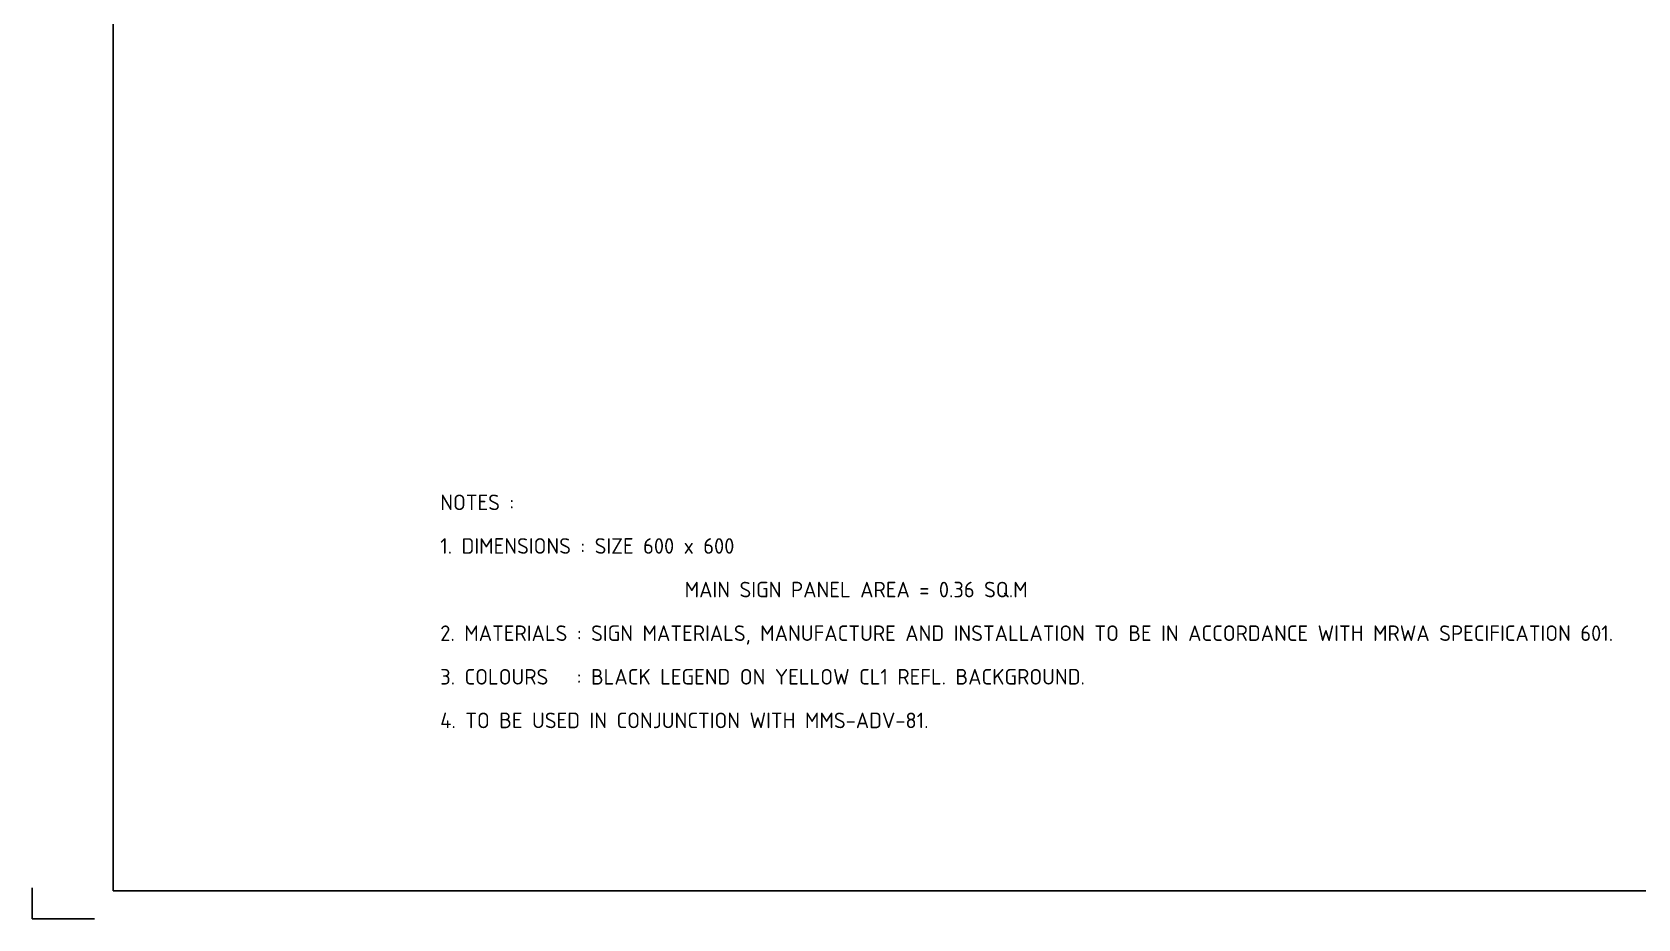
# Model space of a CAD drawing. Extents: x 0 to 420, y 0 to 297.
# Drawn here: x 0 to 257.7, y 0 to 142.3 of the extents above; entities that cross this region are included whole.
import ezdxf
from ezdxf.enums import TextEntityAlignment as Align

# ---------------------------------------------------------------- set-up
doc = ezdxf.new("R2010")
doc.units = 0
doc.header["$LTSCALE"] = 0.3
doc.header["$MEASUREMENT"] = 0
doc.layers.get('0').update_dxf_attribs({"linetype": 'CONTINUOUS'})
for name, color, linetype in [('NOTES', 1, 'CONTINUOUS'), ('TBLK18', 4, 'CONTINUOUS'), ('TBLK25', 1, 'CONTINUOUS'), ('TBLK35', 3, 'CONTINUOUS'), ('TBLK50', 7, 'CONTINUOUS')]:
    doc.layers.add(name, color=color, linetype=linetype)
doc.styles.add('iso', font='iso3098b.shx')

# ---------------------------------------------------------------- blocks, each defined once
blk = doc.blocks.new('A3BBLK')
at = {"layer": 'TBLK25'}
for p, q in [((0, 5), (0, 0)), ((0, 0), (10, 0))]:
    blk.add_line(p, q, dxfattribs=at)
at = {"layer": 'TBLK50'}
for p, q in [((13, 292.5), (13, 4.5)), ((13, 4.5), (415.5, 4.5))]:
    blk.add_line(p, q, dxfattribs=at)
blk = doc.blocks.new('a3_in_vtblk std dwg')
blk.add_blockref('A3BBLK', (0, 0))
at = {"layer": 'TBLK18', "style": 'iso'}
blk.add_attdef('MR_DIRECTORATE', text='', height=1.5, dxfattribs=at).set_placement((381.5, 68.12), align=Align.CENTER)
for tag, p in [('STREET_NAME', (355.51, 62.1)), ('SUBURB_POSTCODE', (388.49, 62.1)), ('TELEPHONE_NO.', (368.31, 59.84)), ('FAX_NO.', (393.56, 59.84))]:
    blk.add_attdef(tag, p, '', height=1.5, dxfattribs=at)
at = {"layer": 'TBLK25', "style": 'iso'}
for tag, height, p in [('MR_BRANCH', 2, (381.5, 65.2)), ('ROAD_SECTION', 1.75, (384.5, 29.16)), ('SLK', 1.75, (384.5, 26.11)), ('CHAINAGE', 1.75, (384.5, 19.21))]:
    blk.add_attdef(tag, text='', height=height, dxfattribs=at).set_placement(p, align=Align.CENTER)
for tag, p, height in [('FILE_NUMBER', (371.77, 54.24), 2.5), ('DESIGNED_/_DRAWN', (371.77, 49.49), 2), ('VERIFIED', (371.77, 44.49), 2), ('APPROVED', (371.77, 39.49), 2), ('LOCAL_AUTHORITY', (370.48, 16.73), 1.25)]:
    blk.add_attdef(tag, p, '', height=height, dxfattribs=at)
at = {"layer": 'TBLK35', "style": 'iso', "width": 0.9}
for tag, p in [('ROAD_PROJECT&NUMBER', (384.5, 32.23)), ('DRAWING_DESCRIPTION', (384.5, 22.29))]:
    blk.add_attdef(tag, text='', height=2.5, dxfattribs=at).set_placement(p, align=Align.CENTER)
at = {"layer": 'TBLK50', "style": 'iso'}
blk.add_attdef('MRWA_DRG_NUMBER', (356.29, 6.08), '', height=5, dxfattribs=at)

msp = doc.modelspace()

# ---------------------------------------------------------------- block references
msp.add_blockref('a3_in_vtblk std dwg', (0, 0))

# ---------------------------------------------------------------- texts
at = {"layer": 'NOTES', "style": 'iso'}
for s, p in [('NOTES :', (65.487803, 65.611731)), ('1. DIMENSIONS : SIZE 600 x 600', (65.487803, 58.611731)), ('0.36 SQ.M', (145.487803, 51.611731)), ('2. MATERIALS : SIGN MATERIALS, MANUFACTURE AND INSTALLATION TO BE IN ACCORDANCE WITH MRWA SPECIFICATION 601.', (65.487803, 44.611731)), ('3. COLOURS   : BLACK LEGEND ON YELLOW CL1 REFL. BACKGROUND.', (65.487803, 37.611731)), ('4. TO BE USED IN CONJUNCTION WITH MMS-ADV-81.', (65.487803, 30.611731))]:
    msp.add_text(s, height=2.5, dxfattribs=at).set_placement(p)
msp.add_text('MAIN SIGN PANEL AREA = ', height=2.5, dxfattribs=at).set_placement((145.487803, 51.611731), align=Align.RIGHT)

doc.saveas('drawing.dxf')
